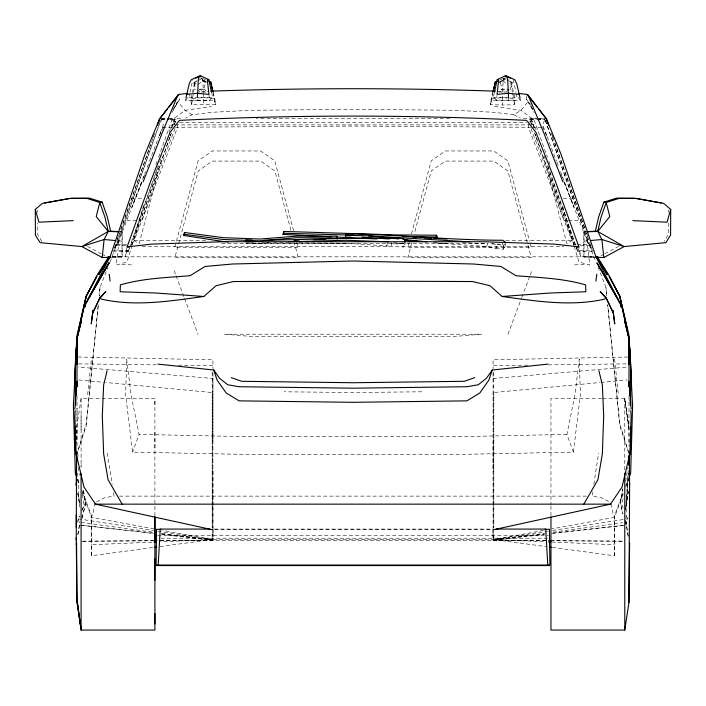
<?xml version="1.0" encoding="UTF-8"?>
<svg xmlns="http://www.w3.org/2000/svg" width="706" height="706" viewBox="0 0 706 706"><rect width="100%" height="100%" fill="white"/><g stroke="black" fill="none" stroke-linecap="round" stroke-linejoin="round"><path stroke-width="0.53" stroke-dasharray="3.53 2.65" d="M154.905 515.901L154.905 398.396L81.093 398.396L76.954 425.718L76.777 443.606M77.007 446.033L77.007 407.847M81.093 466.657L81.093 464.477M81.093 429.716L81.093 414.969M154.905 448.142L154.905 429.716M154.905 404.573L154.905 398.961M212.206 527.444L212.206 392.545L106.129 382.528M160.236 540.699L212.93 540.337L212.93 534.036M212.93 529.844L212.93 470.443M212.93 441.232L212.93 378.487L78.101 367.058M545.764 540.699L493.07 540.337L493.07 533.727M493.07 529.844L493.07 441.232M493.794 527.488L493.794 392.501L599.871 382.528M593.914 257.205L584.03 256.887L583.977 231.868L586.051 231.736L583.844 231.868L583.844 256.887L594.346 257.222M493.115 91.251L491.244 98.469L490.555 104.735L502.443 105.026L502.531 93.263M552.436 547.432L614.335 555.746L614.494 517.366L612.87 512.697L611.211 502.875M112.086 257.205L121.97 256.887L122.023 231.868L119.949 231.736L122.156 231.868L122.156 256.887L111.654 257.222M668.273 223.008L668.211 234.824L664.037 241.487M668.326 212.268L668.335 210.123M186.049 97.49L185.678 100.579L197.406 100.596L197.433 97.463M76.777 439.926L76.954 425.718M614.335 555.746L614.494 515.557L622.966 493.406M502.557 92.177L503.281 78.41L506.281 79.76M528.573 124.335L528.423 127.292L571.869 240.631L566.918 243.649L548.518 175.017L530.965 128.448M625.666 524.655L628.366 472.932L625.675 510.306M625.701 509.211L628.322 470.725M519.951 97.49L520.322 100.579L496.468 100.579L496.962 95.434M100.058 287.377L99.167 296.105L100.058 287.377L108.018 267.027M87.668 394.689L91.374 359.072M213.159 92.283L214.756 98.469L215.445 104.735L191.582 104.744L193.373 93.316M391.627 242.237L391.203 246.217L346.205 243.252L296.714 242.688M393.41 242.608L403.347 243.596L402.932 247.577L405.094 244.62L405.306 242.635M118.996 241.002L116.225 265.068L126.992 262.023L131.819 246.368M573.431 452.131L580.376 394.689L579.308 359.072L574.975 394.689L566.909 434.384L573.431 452.131L456.305 454.487L249.695 454.487L132.569 452.131L125.624 394.689L126.692 359.072L131.025 394.689L139.091 434.384L132.569 452.131M533.004 109.942L526.341 98.981L526.729 96.21M592.669 491.808L592.007 496.124L601.318 497.677L609.419 501.931M593.825 484.272L598.617 453.023M622.877 488.64L620.397 504.781L622.93 513.933L620.397 502.381L622.692 489.39M623.01 498.657L622.012 505.099L623.221 508.046M625.648 481.474L627.802 467.513M79.434 525.087L77.66 535.951L79.487 525.087M94.789 502.875L93.13 512.697L91.506 517.366L91.665 555.746L153.564 547.432M490.555 104.735L491.35 100.164L515.212 100.173L514.418 104.744L502.443 105.026M507.279 80.219L511.276 82.02L510.915 84.138L512.397 92.283M433.166 242.714L486.655 246.562L495.965 248.556L496.662 244.603L503.828 245.344L504.764 243.905M495.965 248.556L503.131 249.297L505.002 246.42L502.248 244.214L502.769 241.249M503.131 249.297L503.828 245.344M505.002 246.42L505.699 242.467M126.912 247.885L125.2 256.825L128.298 247.577M185.678 100.579L187.39 97.852L188.864 97.728L189.79 93.448M190.02 92.38L192.791 79.557M496.468 100.579L494.756 97.852L493.282 97.728L494.209 93.457M191.582 104.744L190.788 100.173L194.724 82.02L196.718 81.119M490.979 102.282L493.062 92.671M82.125 518.195L85.602 502.381L83.308 489.39M193.603 92.283L195.085 84.138L194.724 82.02L193.691 82.84L195.959 89.874M626.028 525.114L627.643 518.857L625.631 513.942M175.035 128.448L157.482 175.017L139.082 243.649L134.131 240.631L177.577 127.283L177.427 124.335M409.215 242.343L407.786 247.638L531.327 247.638L529.897 242.343M411.501 233.88L431.242 160.862L445.345 150.96L493.768 150.96L507.87 160.862L529.606 241.284M411.792 242.943L407.786 257.761L531.327 257.761L507.87 170.984L493.768 161.083L445.345 161.083L431.242 170.984L414.36 233.421M81.949 518.001L85.602 504.781L83.123 488.64M143.592 205.358L132.137 245.326M510.041 89.874L512.309 82.84L507.182 79.116M486.655 246.562L487.546 243.799L502.248 244.214M199.127 89.883L203.354 89.891L205.649 82.858L200.53 79.125M157.482 175.017L141.959 220.537L138.711 220.537M117.258 239.316L119.446 233.086M120.902 228.929L151.19 142.753M152.646 138.597L153.74 135.481M114.672 247.427L153.334 137.193M153.705 136.152L154.799 133.037M112.872 251.777L128.007 251.777L158.285 165.592M171.426 128.218L175.035 118.476L182.722 118.484M128.007 251.777L130.169 246.385M130.531 245.353L158.25 166.316M159.715 162.151L161.903 155.911M171.752 127.83L175.035 118.476L169.634 118.476M110.012 261.944L116.384 245.662L160.668 120.267M128.704 250.551L113.578 250.551L116.958 244.435L160.668 120.488M131.51 245.662L169.943 136.849M170.305 135.817L171.037 133.743M174.338 124.415L176.165 119.235L169.678 119.235M169.969 137.008L132.093 244.435L129.93 244.435M170.34 135.976L171.426 132.878M174.347 124.618L176.165 119.235M156 164.48L157.111 161.374M158.594 157.226L171.92 119.932L185.096 110.321L211.465 106.429M160.853 132.754L159.282 135.631L163.342 124.821L161.418 120.347M623.213 493.944L614.494 517.366L551.986 528.856M625.869 486.822L628.525 479.692M507.985 334.203L521.434 298.426M521.813 297.402L529.879 275.94M530.268 274.916L531.803 270.83M114.751 248.106L118.996 240.631L145.595 171.443M147.166 167.348L149.116 162.239M149.504 161.215L158.885 136.655M625.657 486.355L628.349 479.303M141.888 181.927L131.916 207.255L142.109 181.848M143.486 177.877L144.686 174.841M169.078 131.845L171.929 124.891L174.735 123.197M79.434 523.031L78.357 518.857L79.566 515.909M81.975 510.014L83.988 505.099L82.002 492.214M386.553 245.529L387.718 242.732L396.048 244.382L401.564 242.793M77.007 522.414L79.584 516.404M82.161 510.394L85.602 502.381M544.582 120.347L542.658 124.821L546.718 135.631L545.147 132.754M159.282 135.631L163.404 126.842M171.84 112.607L179.659 98.981L179.271 96.21M114.496 248.212L118.996 240.631L114.954 247.003M173.667 108.6L177.594 102.061L173.8 105.618M172.996 109.942L179.659 98.981M197.406 100.596L209.532 100.579L211.244 97.852L212.718 97.728L211.791 93.457M500.042 82.531L505.311 77.792L499.327 82.152M507.535 90.447L506.326 92.027L498.93 92.036L501.631 89.185L509.026 89.168M527.479 102.52L520.904 110.321L513.827 114.751L494.535 112.333L455.723 110.304L353 109.315L250.277 110.304L211.465 112.333L192.173 114.751L185.678 118.087M509.811 83.405L511.303 82.125L512.309 82.84M498.692 82.805L503.81 79.072M505.47 79.125L500.351 82.858L502.646 89.891L508.982 89.883M193.691 82.84L197.106 80.36M205.958 82.531L203.399 80.66L197.398 85.002L194.697 82.125M203.354 89.891L204.369 89.185L207.07 92.036L199.674 92.027L198.465 90.447M601.035 255.81L603.939 254.239M604.91 253.719L618.5 246.412M96.581 501.931L104.682 497.677L113.993 496.124L113.331 491.808M197.724 80.669L202.719 78.41L205.72 79.76M500.28 79.76L503.281 78.41M528.67 122.367L534.08 119.932L547.406 157.226M543.364 530.444L493.794 539.56L212.206 539.56L160.633 541.776M548.209 531.115L493.794 539.508L493.794 534.027L493.794 539.56L545.923 546.559M552.56 530.444L627.643 518.857M160.236 540.672L493.07 540.337L544.238 533.374M552.948 532.192L622.63 522.705M160.077 546.559L212.206 539.56L212.206 534.071L212.206 539.56L159.75 533.798M493.07 534.036L493.07 540.337L544.291 534.468M551.915 533.595L624.934 525.238L552.807 533.083M546.25 533.798L493.794 539.508L545.367 541.776M201.228 92.009L208.641 91.224M600.965 382.431L627.21 379.96M584.03 241.161L588.23 240.772M268.262 242.696L259.684 243.464L244.664 242.67M493.07 378.487L627.899 367.058M192.226 98.478L203.54 97.631L214.756 98.469M491.244 98.469L502.46 97.631L513.774 98.478L514.418 104.744M583.844 231.868L585.945 231.736M574.499 264.874L584.206 264.45M91.665 555.746L91.506 544.741L154.049 542.058M289.248 242.679L262.129 242.723M566.909 434.384L456.305 436.74L249.695 436.74L139.091 434.384M627.899 357.007L493.07 359.786L493.07 368.585M527.726 365.152L493.794 365.584L493.794 367.747M548.527 364.878L627.325 363.864M179.527 122.341L526.473 122.341M142.056 246.721L563.944 246.721M421.826 391.795L353 392.51L284.174 391.795M346.205 243.252L268.492 243.729L245.741 243.279M449.669 118.564L256.331 118.564M523.278 118.484L536.366 118.476M593.649 256.86L584.03 256.887M188.864 97.728L212.718 97.728M493.282 97.728L518.61 97.852L520.322 100.579M190.788 100.173L214.65 100.164L215.445 104.735M160.986 118.476L168.549 118.476M537.451 118.476L545.014 118.476M161.745 118.873L174.709 118.873M534.248 127.83L530.965 118.476L544.255 118.873M161.039 119.235L168.602 119.235M531.653 124.618L529.835 119.235L536.322 119.235M537.398 119.235L544.961 119.235M161.039 119.455L168.602 119.455M169.678 119.455L176.165 119.455M529.835 119.455L536.322 119.455M537.398 119.455L544.961 119.455M171.929 124.891L174.117 124.891M175.22 124.891L528.591 124.891M529.685 124.891L534.071 124.891L536.922 131.845M162.451 127.292L174.338 127.283M175.415 127.283L353 126.056L530.585 127.292M531.662 127.292L543.549 127.292M131.863 198.236L142.674 198.236M563.326 198.236L574.137 198.236M126.824 220.537L137.635 220.537M567.289 220.537L564.041 220.537L548.518 175.017M568.365 220.537L579.176 220.537L587.004 240.631L591.249 248.106M134.131 240.631L206.717 240.631M505.884 240.631L571.869 240.631M221.472 243.544L484.528 243.544M116.958 244.435L128.845 244.435M576.07 244.435L573.907 244.435L536.03 137.008M577.155 244.435L589.042 244.435L595.988 261.944M116.384 245.662L126.109 245.662M579.891 245.662L589.616 245.662L592.422 250.551L577.296 250.551L575.831 246.385M577.296 250.551L577.993 251.777L593.128 251.777M112.228 256.825L593.772 256.825M121.97 256.887L112.351 256.86M601.636 398.396L550.954 398.396L550.954 504.922M602.739 398.396L624.775 398.396L628.905 429.142L624.775 398.961L628.905 426.159L629.125 445.53M119.482 496.124L586.518 496.124M214.209 529.076L491.755 529.076M214.862 529.288L491.102 529.288M157.65 535.748L548.35 535.748M160.95 538.219L548.35 538.219M199.083 89.168L204.369 89.185M493.07 540.337L545.764 540.672M78.675 363.864L157.473 364.878M178.274 365.152L212.206 365.584L212.206 367.747M78.101 357.007L212.93 359.786L212.93 368.585M121.794 264.45L131.501 264.874M551.951 542.058L614.494 544.741M462.377 242.661L487.546 243.799M120.055 231.736L122.156 231.868M117.77 240.772L121.97 241.161M78.79 379.96L105.035 382.431M435.487 242.723L446.324 243.835M497.359 91.224L504.772 92.009M82.161 525.352L153.193 533.083M79.972 525.114L154.084 533.595M161.709 534.468L212.93 540.337L212.93 533.727M81.19 522.414L153.052 532.192M161.762 533.374L212.93 540.337M494.535 106.429L520.904 110.321L534.08 119.932M78.357 518.857L153.44 530.444M157.791 531.115L212.206 539.508L162.636 530.444M154.014 528.856L91.506 517.366L82.028 491.914M492.073 243.499L496.662 244.603M171.92 119.932L177.33 122.367M513.827 114.751L520.322 118.087M87.5 246.412L101.09 253.719M102.061 254.239L104.965 255.81M531.265 123.197L534.071 124.891M192.173 114.751L185.096 110.321L178.521 102.52M501.631 89.185L502.646 89.891M502.601 80.66L506.89 83.758M206.673 82.152L200.689 77.792L205.605 81.561M402.482 242.537L405.094 244.62M532.2 105.618L528.406 102.061L526.341 98.981M202.19 79.072L203.399 80.66M591.046 247.003L587.004 240.631L591.504 248.212M41.963 241.487L37.789 234.824L37.727 223.008M532.333 108.6L528.406 102.061L534.16 112.607M542.596 126.842L546.718 135.631M563.891 181.848L579.176 220.537M561.314 174.841L562.514 177.877M564.112 181.927L574.084 207.255L560.405 171.443M597.982 267.027L605.942 287.377L606.833 296.105L605.942 287.377M77.651 479.303L79.575 484.342M81.887 490.379L91.506 515.557L91.506 544.741M547.115 136.655L556.496 161.215M556.884 162.239L558.834 167.348M174.197 270.83L175.732 274.916M176.121 275.94L184.187 297.402M184.566 298.426L198.015 334.203M77.475 479.692L79.372 484.784M548.889 161.374L550 164.48M545.332 120.267L589.616 245.662M545.332 120.488L589.042 244.435M529.835 119.235L531.662 124.415M534.963 133.743L535.695 135.817M536.057 136.849L574.49 245.662M534.574 132.878L535.66 135.976M552.26 135.481L553.354 138.597M554.81 142.753L585.097 228.929M586.554 233.086L588.742 239.316M551.201 133.037L552.295 136.152M552.666 137.193L591.328 247.427M531.291 118.873L534.574 128.218M547.715 165.592L577.993 251.777M544.097 155.911L546.285 162.151M547.75 166.316L575.469 245.353M577.702 247.577L580.8 256.825L579.088 247.885M573.863 245.326L562.408 205.358M574.181 246.368L579.008 262.023L589.775 265.068L587.004 241.002M293.643 230.703L274.758 160.862L260.655 150.96L212.232 150.96L198.13 160.862L174.673 247.638L298.214 247.638L296.785 242.343M290.916 230.244L274.89 170.984L260.788 161.083L212.374 161.083L198.271 170.984L174.806 257.761L298.347 257.761L294.349 242.943M512.627 93.316L513.774 98.478M513.209 79.557L515.98 92.38M516.21 93.448L517.136 97.728M511.276 82.02L515.212 100.173M212.938 92.671L215.021 102.282M202.719 78.41L203.443 92.177M625.613 520.551L628.411 537.416M79.372 502.637L77.625 492.091L79.496 503.687M625.675 520.551L628.261 536.357M107.383 453.023L112.175 484.272M77.669 453.137L78.163 456.358M78.198 467.513L79.354 475.032M614.626 359.072L618.332 394.689M208.941 94.41L209.532 100.579M77.634 472.932L79.416 507.049M203.469 93.263L203.557 105.026M508.567 97.463L508.594 100.596M37.665 210.123L37.674 212.268M628.993 395.978L628.993 446.033M624.775 398.396L624.775 469.931M550.954 505.955L550.954 516.96M493.794 372.044L493.794 527.444M493.07 372.768L493.07 470.443M212.93 372.768L212.93 505.099M212.93 506.202L212.93 528.22M212.206 372.044L212.206 527.488M81.093 398.396L81.093 467.337M77.007 395.978L77.007 421.632M98.284 304.833L86.194 423.776L77.007 453.676L86.194 425.903L98.311 304.824M628.384 491.42L625.719 507.711L628.366 491.42M481.227 334.203L452.581 336.656L253.419 336.656L224.773 334.203L481.227 334.203M153.652 540.743L81.19 541.237L153.652 540.708M622.613 541.22L552.348 540.743L622.613 541.149M628.993 453.676L619.806 425.903L607.689 304.824L619.806 423.776L628.993 453.676"/><path stroke-width="1.06" d="M76.23 544.635L76.583 542.464L76.954 599.306L81.093 629.487L76.954 602.297L76.23 537.495M76.23 527.356L76.23 514.956M77.007 364.667L77.007 338.792L84.12 306.819L109.112 262.8L85.938 302.724M154.905 623.883L154.905 613.479M154.905 580.306L154.905 558.984M154.905 541.052L154.905 516.96M212.93 532.986L212.93 529.844L95.531 504.155L83.996 487.114L76.133 453.773L74.845 415.913L75.198 410.548M620.062 302.724L596.888 262.8L621.88 306.819L628.993 338.792L628.993 364.667M586.995 231.665L595.387 231.118L598.609 217.121L603.842 202.154L606.207 202.498L618.959 198.448L636.733 198.501L663.614 203.346L670.7 209.382L670.576 235.16L665.873 242.652L624.175 246.57L603.798 257.522L595.008 257.24M197.433 97.463L198.324 79.831L199.321 76.063L200.795 75.939L208.791 79.557L211.562 92.38M76.601 454.143L76.23 540.417M550.954 516.96L550.954 630.061L624.775 630.061L628.905 602.739L629.628 483.813M76.23 485.296L76.619 455.679M629.628 543.161L628.905 602.739M76.795 342.472L77.007 337.424L73.406 405.456L75.339 473.267L76.495 476.285M76.627 345.137L76.142 355.039L76.583 346.69M76.733 342.931L77.007 337.424L76.698 342.834M628.764 465.228L628.993 455.379M76.575 344.996L74.412 379.554M158.179 565.038L160.244 529.076L209.806 529.076M75.56 405.182L75.921 399.825M76.213 395.528L76.575 390.171M76.786 386.95L77.007 383.729M74.845 409.118L77.007 381.311M331.458 236.863L283.053 234.383L283.98 231.444L397.187 234.939L436.44 235.23L437.164 236.289L437.005 238.099L433.775 238.266M283.053 234.383L283.98 231.444M437.005 238.099L436.282 237.031L436.44 235.23M102.202 257.522L104.109 239.51L108.247 231.453L105.026 217.457L99.793 202.498L87.041 198.448L69.267 198.501L42.386 203.346L35.3 209.382L35.424 235.16L40.127 242.652L81.825 246.57L102.202 257.522L110.992 257.24M186.049 97.49L189.332 83.44L191.317 79.681L199.321 76.063M228.567 241.814L223.211 241.531L183.807 235.486L184.028 233.677L184.69 232.512L223.149 237.648L259.808 239.043L297.191 236.131L336.585 236.228L337.397 237.26L337.168 239.069L336.356 238.037L336.585 236.228M183.807 235.486L184.69 232.512M595.873 281.05L596.799 274.246M628.631 462.139L630.608 449.254L630.608 426.574M497.271 81.111L495.277 82.02L493.115 91.251M494.438 92.38L497.209 79.557L505.205 75.939L506.679 76.063L514.683 79.681L516.668 83.44L519.951 97.49M493.194 91.621L495.277 82.02M78.428 330.99L86.017 296.635L97.64 274.281L108.609 257.002M78.437 331.043L79.399 326.79M79.875 324.663L86.335 295.946L96.837 276.311L86.017 296.635M350.979 237.145L345.508 237.128L345.711 233.73C398.158 234.701 450.454 240.155 502.937 240.261L505.699 242.467M86.335 295.946L77.007 335.262L75.392 363.819L75.392 403.903M107.118 370.668L103.641 385.026L102.308 415.666L103.641 453.826L108.062 479.674L122.164 504.155M77.007 338.792L81.472 320.762M84.888 306.969L85.682 303.783L84.888 306.881M81.472 320.392L77.007 338.05L77.007 386.72M670.7 209.382L667.046 222.187L632.805 220.643M548.05 364.111L492.241 370.023L488.879 380.137L479.789 393.013L466.895 400.858L353 402.314L239.105 400.858L226.211 393.013L217.121 380.137L213.759 370.023L157.95 364.111M110.41 255.801L145.109 153.864L159.582 118.873L177.841 95.151L179.006 94.366L187.469 93.474M157.394 125.103L159.582 118.873M158.082 123.674L159.9 118.476L167.41 109.006M129.242 246.871L127.106 246.897L150.678 181.168L169.987 132.499L179.412 120.382C294.958 114.681 411.042 114.681 526.588 120.382L536.013 132.499L555.322 181.168L578.894 246.897L576.758 246.871M629.505 476.285L630.661 473.267L632.594 405.456L628.993 337.424L629.205 342.472M143.106 181.857L161.868 133.699L177.841 95.151M99.802 297.826L92.601 313.146L91.259 323.948L93.033 310.305L92.601 313.146L99.74 298.417L105.821 291.587L99.802 297.826L101.399 299.123C135.12 306.81 170.128 301.109 203.849 296.476L216.027 285.736L233.43 281.535L353 281.076L472.57 281.535L489.973 285.736L502.151 296.476C535.872 301.109 570.88 306.81 604.601 299.123L606.198 297.826L600.179 291.587L606.26 298.417L613.399 313.155L614.741 323.948L612.967 310.305L613.399 313.155L606.198 297.826M110.065 256.825L88.056 299.017L109.112 262.8M583.836 504.155L597.938 479.674L602.359 453.826L603.692 415.666L602.359 385.026L598.882 370.668M109.421 256.746L98.716 274.749L109.774 256.375M493.07 532.986L493.07 529.844L610.469 504.155L622.004 487.114L629.867 453.773L631.155 415.913L630.802 410.548M492.241 370.023L486.399 378.345L478.236 384.761L466.895 386.729L353 388.185L239.105 386.729L227.764 384.761L219.601 378.345L213.759 370.023M404.432 242.123L405.518 240.64L402.897 238.557L396.463 238.407L346.937 238.372L262.826 240.402M168.769 107.286L179.006 94.366M195.791 78.198L200.795 75.939M474.75 377.622L464.31 381.293L353 382.74L241.69 381.293L231.25 377.622M603.842 202.154L616.594 198.112L634.367 198.157L661.257 203.001M44.743 203.001L71.633 198.157L89.406 198.112L102.158 202.154L107.391 217.121L110.613 231.118L119.005 231.665M102.158 202.154L99.793 202.498L96.228 216.565L108.247 231.453L118.846 231.771M110.613 231.118L108.247 231.453L81.825 246.57L104.109 239.51L115.669 240.578M154.649 547.291L156.82 546.991M127.106 246.897L151.711 244.108L222.955 241.734L483.045 241.734L554.289 244.108L578.894 246.897M186.428 94.41L197.477 93.28L208.941 94.41L207.317 79.681L208.791 79.557M590.331 240.578L601.891 239.51L624.175 246.57L597.753 231.453L595.387 231.118M293.996 240.402L299.37 240.058M502.151 296.476L550.274 293.008L585.874 291.772L585.627 284.889C563.035 278.288 539.172 277.59 515.927 275.719L500.942 266.462L473.452 264.009L353 261.008L232.548 264.009L205.058 266.462L190.073 275.719C166.828 277.59 142.965 278.288 120.373 284.889L120.126 291.772L155.726 293.008L203.849 296.476M404.67 239.802L406.824 239.687M73.195 220.643L38.954 222.187L35.3 209.382M154.049 542.058L156.247 541.961M210.838 91.145C305.566 87.915 400.434 87.915 495.162 91.145M587.154 231.771L597.753 231.453L609.772 216.565L606.207 202.498L600.974 217.457L597.753 231.453L601.891 239.51L603.798 257.522M313.411 239.687L325.289 239.378M288.975 241.796L346.046 240.261L388.829 241.823M154.746 540.708L156.944 540.69M595.82 256.86L598 256.852M95.531 504.155L610.469 504.155M496.159 529.076L545.72 529.076L547.785 565.038M160.933 529.288L156.529 529.288L156.061 565.038L549.903 565.038L549.436 529.288L545.032 529.288M156.547 565.585L549.453 565.585M76.954 602.297L76.954 599.306L81.093 630.061L154.905 630.061L154.905 516.995M361.922 237.181L389.315 238.972M108 256.852L110.18 256.86M549.056 540.717L551.254 540.734L549.056 540.69M336.356 238.037L297.005 237.684L259.579 240.852L222.919 239.449L184.469 234.313M402.517 236.563L436.282 237.031M345.331 235.336L368.311 235.822L469.013 241.814M354.191 235.186L283.821 233.254M252.174 240.075L245.794 239.872L245.361 241.505L252.951 241.787M336.877 237.066L376.757 238.963M548.659 541.917L550.856 542.005M413.222 237.437L416.505 237.587M424.147 237.94L431.798 238.284M435.072 238.434L447.092 238.981M497.209 79.557L498.683 79.681L497.059 94.41L508.523 93.28L519.572 94.41M404.67 240.278L420.017 241.593M368.311 235.822L398.652 238.937M402.985 239.378L426.821 241.831M518.531 93.474L526.994 94.366L528.159 95.151L546.418 118.873L560.891 153.864L595.59 255.801M549.18 546.991L551.351 547.291M208.729 81.111L210.723 82.02L212.806 91.621M505.205 75.939L510.209 78.198M526.994 94.366L537.231 107.286M538.59 109.006L546.1 118.476L547.918 123.674M597.391 257.002L608.36 274.281L619.983 296.635L627.572 330.99M596.226 256.375L607.284 274.749L596.579 256.746M630.608 403.903L630.608 363.819L628.993 335.262L619.665 295.946L609.163 276.311L619.983 296.635M595.935 256.825L617.944 299.017M528.159 95.151L544.132 133.699L562.894 181.857M546.418 118.873L548.606 125.103M506.679 76.063L507.676 79.831L508.567 97.463M212.885 91.251L210.723 82.02M621.112 306.881L620.318 303.765L621.112 306.969M624.528 320.392L628.993 338.05L628.993 386.72M624.528 320.762L628.993 338.792M619.665 295.946L626.125 324.663M626.601 326.79L627.563 331.043M76.548 456.773L75.392 449.254L75.392 426.574M109.201 274.246L110.127 281.05M628.993 381.311L631.155 409.118M631.588 379.554L629.425 344.996M628.993 383.729L629.214 386.95M629.425 390.171L629.787 395.528M630.079 399.825L630.44 405.182M629.302 342.834L628.993 337.424L629.267 342.931M629.417 346.69L629.858 355.136L629.373 345.137M629.275 455.529L629.628 484.845M624.775 473.205L624.775 630.061M549.453 540.011L549.453 544.273M81.093 473.7L81.093 630.061M76.583 485.772L76.23 483.663L76.575 485.772"/></g></svg>
